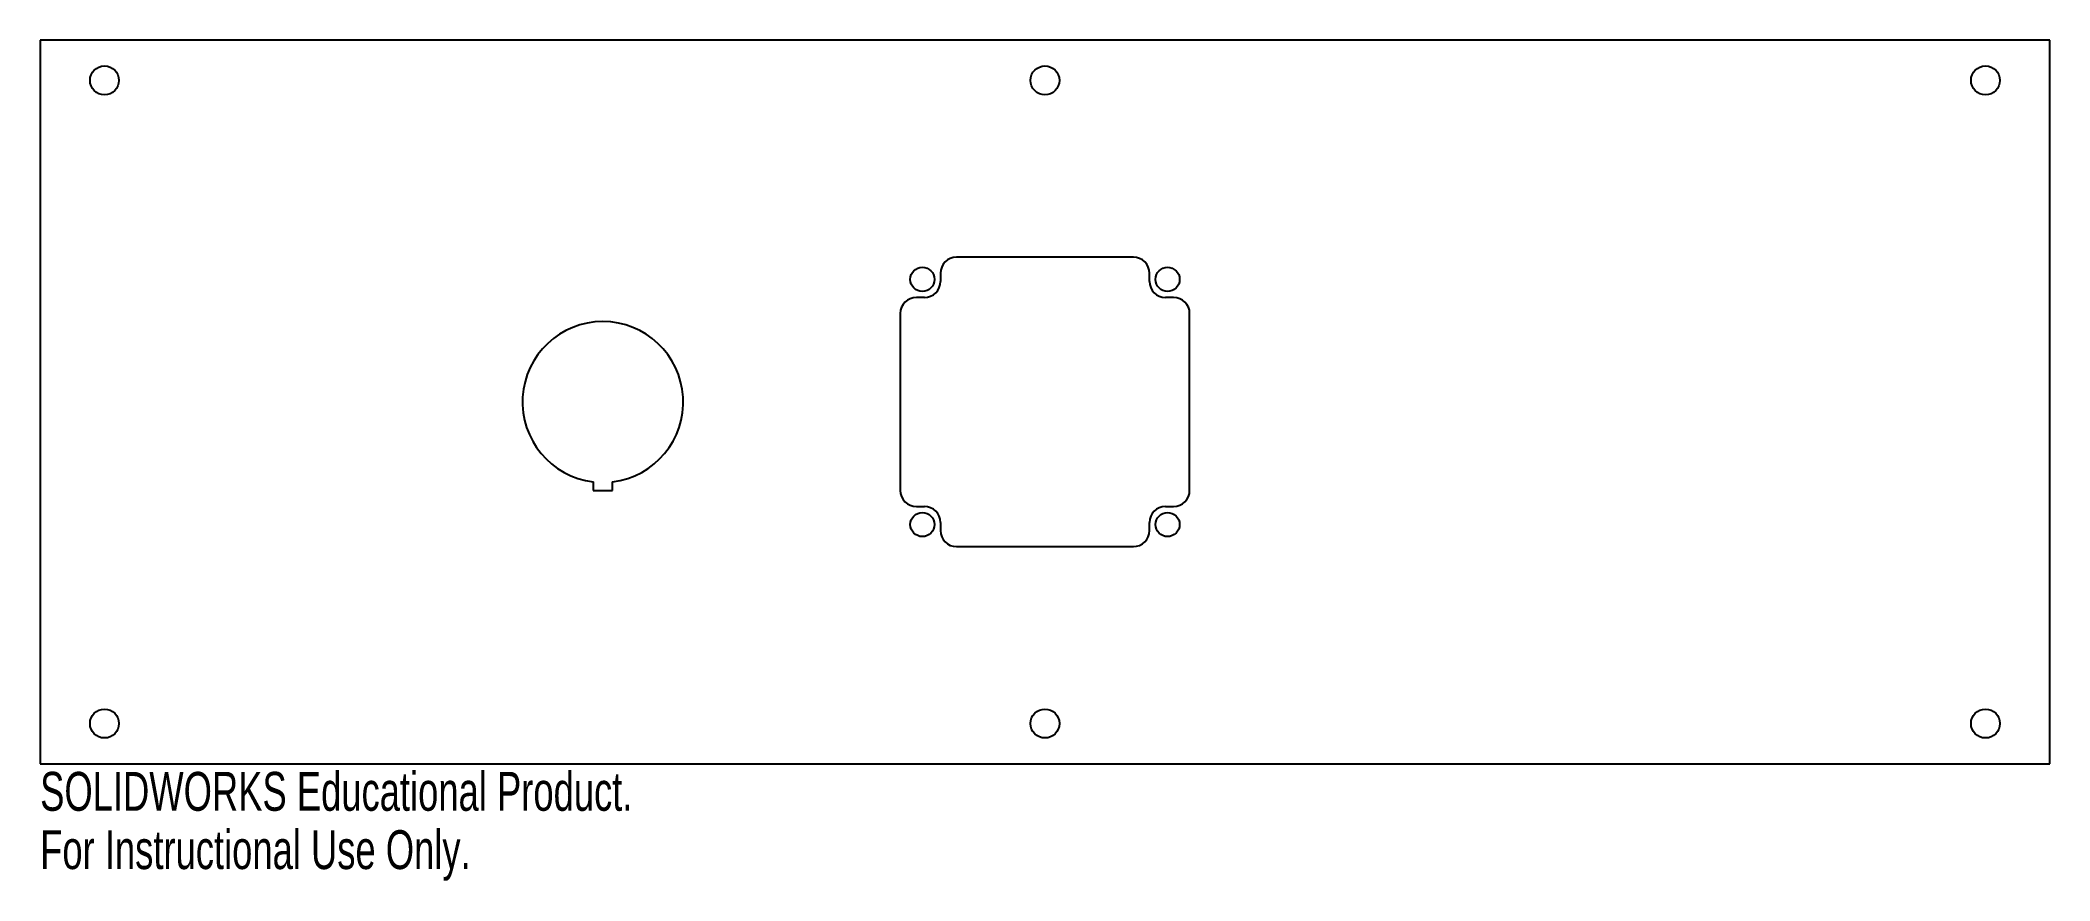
# Model space of a CAD drawing. Header units: millimetres. Extents: x -122 to 128, y -84 to 21.
import ezdxf

# ---------------------------------------------------------------- set-up
doc = ezdxf.new("R2010")
doc.units = ezdxf.units.MM
doc.styles.add('SLDTEXTSTYLE0', font='TXT', dxfattribs={"width": 0.7})

msp = doc.modelspace()

# ---------------------------------------------------------------- linework, layer by layer
at = {"color": 7, "linetype": 'Continuous', "lineweight": 25}
for p, q in [((128.3, 20.85), (-121.7, 20.85)), ((-121.7, 20.85), (-121.7, -69.15)), ((128.3, -69.15), (128.3, 20.85)), ((14.3, -6.15), (-7.7, -6.15)), ((-9.7, -8.15), (-9.7, -9.15)), ((16.3, -9.15), (16.3, -8.15)), ((-11.7, -11.15), (-12.7, -11.15)), ((19.3, -11.15), (18.3, -11.15)), ((-14.7, -13.15), (-14.7, -35.15)), ((21.3, -35.15), (21.3, -13.15)), ((-52.9, -34.08), (-52.9, -35.15)), ((-50.5, -35.15), (-50.5, -34.08)), ((-52.9, -35.15), (-50.5, -35.15)), ((-12.7, -37.15), (-11.7, -37.15)), ((18.3, -37.15), (19.3, -37.15)), ((-9.7, -39.15), (-9.7, -40.15)), ((16.3, -40.15), (16.3, -39.15)), ((-7.7, -42.15), (14.3, -42.15)), ((-121.7, -69.15), (128.3, -69.15))]:
    msp.add_line(p, q, dxfattribs=at)
for centre, radius in [((-113.7, 15.85), 1.8), ((3.3, 15.85), 1.8), ((120.3, 15.85), 1.8), ((-11.95, -8.9), 1.5), ((18.55, -8.9), 1.5), ((-11.95, -39.4), 1.5), ((18.55, -39.4), 1.5), ((-113.7, -64.15), 1.8), ((3.3, -64.15), 1.8), ((120.3, -64.15), 1.8)]:
    msp.add_circle(centre, radius, dxfattribs=at)
for centre, radius, start, end in [((-7.7, -8.15), 2, 90, 180), ((14.3, -8.15), 2, 0, 90), ((-11.7, -9.15), 2, 270, 0), ((18.3, -9.15), 2, 180, 270), ((-12.7, -13.15), 2, 90, 180), ((19.3, -13.15), 2, 0, 90), ((-51.7, -24.15), 10, 276.8921, 263.1079), ((-12.7, -35.15), 2, 180, 270), ((-11.7, -39.15), 2, 0, 90), ((18.3, -39.15), 2, 90, 180), ((19.3, -35.15), 2, 270, 0), ((-7.7, -40.15), 2, 180, 270), ((14.3, -40.15), 2, 270, 0)]:
    msp.add_arc(centre, radius, start, end, dxfattribs=at)

# ---------------------------------------------------------------- texts
at = {"color": 7, "linetype": 'Continuous', "char_height": 4.8336, "attachment_point": 1, "style": 'SLDTEXTSTYLE0'}
for s, insert in [('SOLIDWORKS Educational Product.', (-121.7, -70.17)), ('For Instructional Use Only.', (-121.7, -77.42))]:
    msp.add_mtext(s, dxfattribs=dict(at, insert=insert))

doc.saveas('drawing.dxf')
